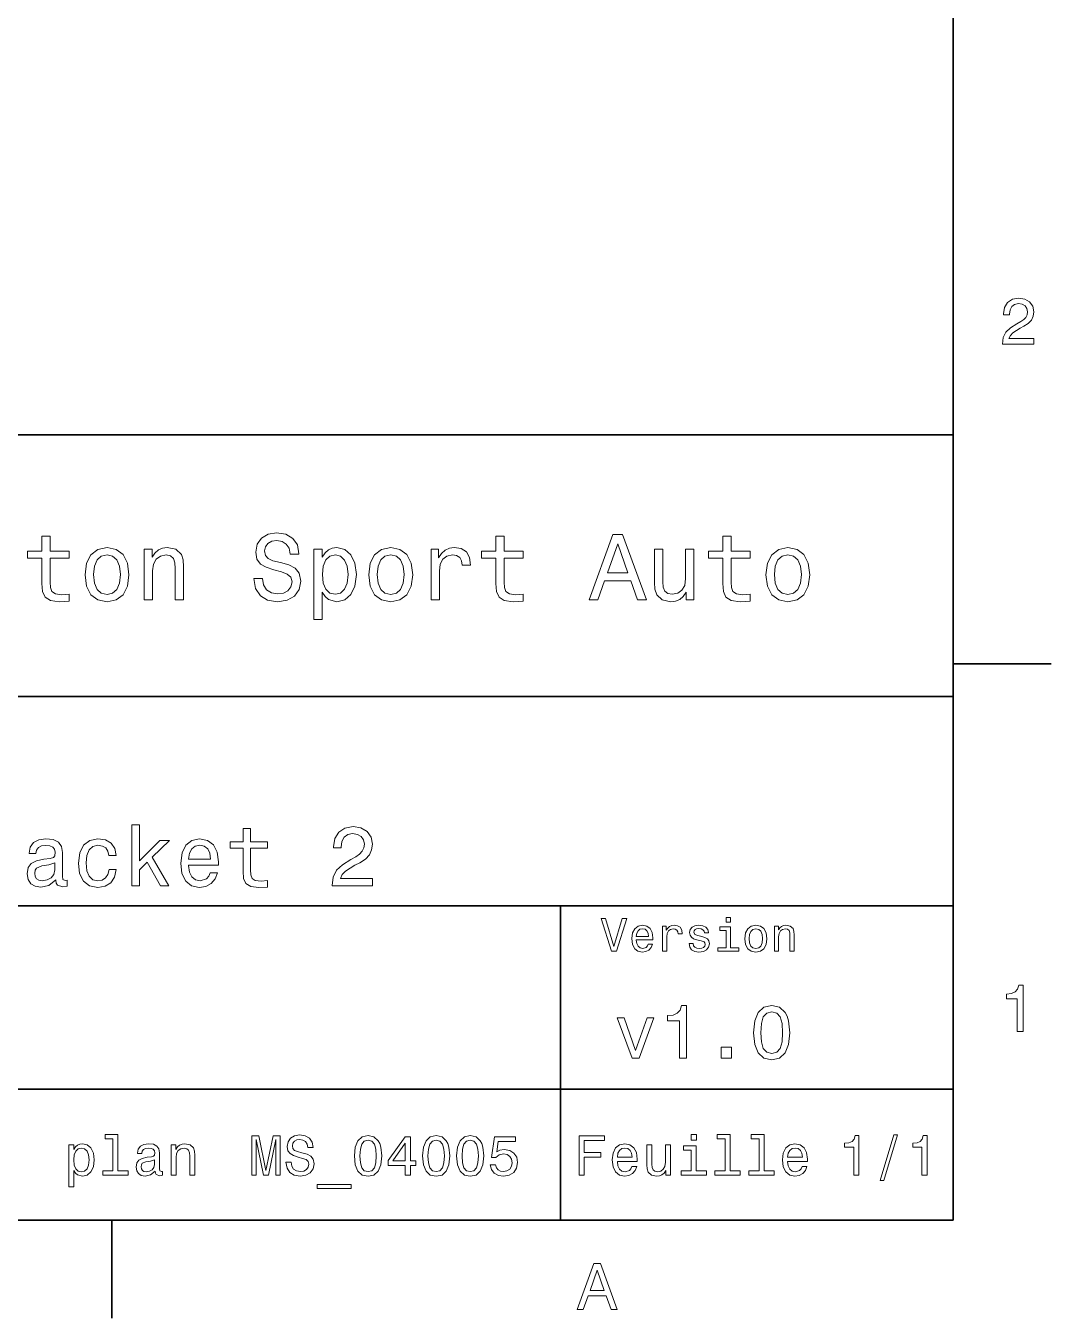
# Model space of a CAD drawing. Extents: x 0 to 297, y 0 to 210.
# Drawn here: x 216.1 to 294.5, y 2.5 to 101.3 of the extents above; entities that cross this region are included whole.
import ezdxf

# ---------------------------------------------------------------- set-up
doc = ezdxf.new("R2010")
doc.units = 0

msp = doc.modelspace()

# ---------------------------------------------------------------- linework, layer by layer
at = {"color": 7, "lineweight": 35}
for p, q in [((287, 10), (287, 200)), ((97, 70), (287, 70)), ((287, 70), (287, 10)), ((162, 50), (287, 50)), ((162, 34), (287, 34)), ((257, 10), (257, 34)), ((162, 20), (287, 20)), ((10, 10), (287, 10)), ((97, 10), (287, 10))]:
    msp.add_line(p, q, dxfattribs=at)
at = {"color": 7, "lineweight": 35, "ltscale": 0.1875}
for p, q in [((287, 52.5), (294.5, 52.5)), ((222.699997, 10), (222.699997, 2.5))]:
    msp.add_line(p, q, dxfattribs=at)
at = {"color": 7, "lineweight": 13}
for points in [[(290.76947, 76.916786), (293.175079, 76.916786), (293.175079, 77.350502), (291.273773, 77.350502), (291.3797, 77.587532), (291.561249, 77.784218), (292.121033, 78.142288), (292.418579, 78.293587), (292.751434, 78.510445), (292.988464, 78.762604), (293.124634, 79.060158), (293.175079, 79.398056), (293.089355, 79.821686), (292.852325, 80.154541), (292.489197, 80.366356), (292.020172, 80.442001), (291.536041, 80.35627), (291.167877, 80.119232), (290.930847, 79.740997), (290.850159, 79.241714), (290.850159, 79.171112), (291.309082, 79.171112), (291.309082, 79.211456), (291.354462, 79.554398), (291.490631, 79.806557), (291.707489, 79.967941), (291.994965, 80.023415), (292.287476, 79.972984), (292.504333, 79.846901), (292.645538, 79.650215), (292.695984, 79.403099), (292.660675, 79.171112), (292.56485, 78.974426), (292.403473, 78.802956), (292.181549, 78.651657), (291.884003, 78.490273), (291.389771, 78.177589), (291.041779, 77.844742), (290.835022, 77.441284), (290.76947, 76.931915)], [(217.353027, 60.579971), (217.353027, 58.64193), (217.396255, 58.015129), (217.597992, 57.582851), (218.001434, 57.330688), (218.685883, 57.244236), (219.43515, 57.280258), (219.43515, 57.827808), (218.887604, 57.78458), (218.390488, 57.842216), (218.123917, 58.022331), (218.008652, 58.324928), (217.98703, 58.75), (217.98703, 60.579971), (219.43515, 60.579971), (219.43515, 61.120316), (217.98703, 61.120316), (217.98703, 62.251438), (217.353027, 62.251438), (217.353027, 61.120316), (216.257935, 61.120316), (216.257935, 60.579971)], [(234.20462, 59.030979), (233.548996, 59.030979), (233.693085, 58.267288), (234.053314, 57.70533), (234.608078, 57.366714), (235.357361, 57.244236), (236.099426, 57.359509), (236.654175, 57.67651), (237.007202, 58.17363), (237.136902, 58.82925), (237.028824, 59.420029), (236.726227, 59.801872), (236.236313, 60.054031), (235.580704, 60.241352), (235.018738, 60.378242), (234.651306, 60.536743), (234.442368, 60.767288), (234.377533, 61.127522), (234.442368, 61.451729), (234.629684, 61.696686), (234.917877, 61.862389), (235.314133, 61.920029), (235.71759, 61.84798), (236.034592, 61.653458), (236.24353, 61.32925), (236.344391, 60.889767), (237, 60.889767), (237, 60.904179), (236.884735, 61.581409), (236.546112, 62.085732), (236.01297, 62.402737), (235.292511, 62.510807), (234.644104, 62.402737), (234.139771, 62.100143), (233.815567, 61.631844), (233.700287, 61.026657), (233.793961, 60.486309), (234.067734, 60.118874), (234.5, 59.873917), (235.09079, 59.6866), (235.674362, 59.520893), (236.113831, 59.362389), (236.380402, 59.131844), (236.47406, 58.757202), (236.387619, 58.375359), (236.164276, 58.087173), (235.825653, 57.907059), (235.386169, 57.849422), (234.896255, 57.928673), (234.521622, 58.159222), (234.283875, 58.533859)], [(252.05043, 60.579971), (252.05043, 58.64193), (252.093658, 58.015129), (252.29538, 57.582851), (252.698853, 57.330688), (253.383286, 57.244236), (254.132568, 57.280258), (254.132568, 57.827808), (253.585022, 57.78458), (253.087891, 57.842216), (252.82132, 58.022331), (252.706055, 58.324928), (252.684448, 58.75), (252.684448, 60.579971), (254.132568, 60.579971), (254.132568, 61.120316), (252.684448, 61.120316), (252.684448, 62.251438), (252.05043, 62.251438), (252.05043, 61.120316), (250.955322, 61.120316), (250.955322, 60.579971)], [(259.175781, 57.381123), (259.838623, 57.381123), (260.364563, 58.850864), (262.360229, 58.850864), (262.886169, 57.381123), (263.563416, 57.381123), (261.733429, 62.388329), (260.998566, 62.388329)], [(269.399109, 60.579971), (269.399109, 58.64193), (269.442352, 58.015129), (269.644073, 57.582851), (270.047546, 57.330688), (270.731995, 57.244236), (271.481262, 57.280258), (271.481262, 57.827808), (270.933716, 57.78458), (270.436584, 57.842216), (270.170013, 58.022331), (270.054749, 58.324928), (270.033142, 58.75), (270.033142, 60.579971), (271.481262, 60.579971), (271.481262, 61.120316), (270.033142, 61.120316), (270.033142, 62.251438), (269.399109, 62.251438), (269.399109, 61.120316), (268.304016, 61.120316), (268.304016, 60.579971)], [(220.65274, 59.311958), (220.768005, 58.432995), (221.099426, 57.78458), (221.625366, 57.381123), (222.331421, 57.244236), (223.030258, 57.381123), (223.556198, 57.777374), (223.887604, 58.425793), (224.010086, 59.311958), (223.887604, 60.190922), (223.556198, 60.846542), (223.030258, 61.242794), (222.331421, 61.386887), (221.625366, 61.242794), (221.099426, 60.839336), (220.768005, 60.190922)], [(225.177246, 57.381123), (225.811249, 57.381123), (225.811249, 59.614552), (225.876083, 60.12608), (226.085022, 60.500717), (226.409225, 60.731266), (226.841507, 60.817722), (227.187317, 60.745674), (227.403458, 60.551151), (227.511536, 60.226944), (227.547546, 59.794666), (227.547546, 57.381123), (228.181564, 57.381123), (228.181564, 59.924351), (228.15274, 60.435879), (228.023056, 60.86095), (227.597992, 61.25), (226.935165, 61.386887), (226.567719, 61.336452), (226.257935, 61.199566), (225.991364, 60.969017), (225.782425, 60.659222), (225.782425, 61.25), (225.177246, 61.25)], [(238.786743, 60.652016), (238.786743, 61.25), (238.15274, 61.25), (238.15274, 55.882565), (238.786743, 55.882565), (238.786743, 57.971901), (239.010101, 57.633286), (239.262253, 57.409943), (239.896271, 57.244236), (240.50145, 57.381123), (240.976959, 57.791786), (241.286743, 58.440201), (241.402023, 59.319164), (241.286743, 60.190922), (240.976959, 60.839336), (240.50145, 61.242794), (239.896271, 61.386887), (239.550446, 61.343658), (239.255051, 61.206772), (239.002899, 60.976223)], [(242.338623, 59.311958), (242.453888, 58.432995), (242.785309, 57.78458), (243.311249, 57.381123), (244.017303, 57.244236), (244.716141, 57.381123), (245.242081, 57.777374), (245.573486, 58.425793), (245.695969, 59.311958), (245.573486, 60.190922), (245.242081, 60.846542), (244.716141, 61.242794), (244.017303, 61.386887), (243.311249, 61.242794), (242.785309, 60.839336), (242.453888, 60.190922)], [(247.100861, 57.381123), (247.734863, 57.381123), (247.734863, 59.592937), (247.799713, 60.12608), (247.994232, 60.507923), (248.311249, 60.738472), (248.736313, 60.817722), (249.053314, 60.767288), (249.291077, 60.623199), (249.435165, 60.378242), (249.485596, 60.046829), (250.126801, 60.046829), (250.040344, 60.630402), (249.802597, 61.048271), (249.406342, 61.30043), (248.865997, 61.386887), (248.498566, 61.32925), (248.181549, 61.185158), (247.900574, 60.940201), (247.677246, 60.608788), (247.677246, 61.25), (247.100861, 61.25)], [(260.595093, 59.463257), (261.365997, 61.667866), (262.136902, 59.463257)], [(267.194519, 61.25), (266.560516, 61.25), (266.560516, 59.016571), (266.488464, 58.497837), (266.279541, 58.123196), (265.955322, 57.892651), (265.530243, 57.820602), (265.19165, 57.878242), (264.975494, 58.051151), (264.853027, 58.346542), (264.824219, 58.764408), (264.824219, 61.25), (264.190186, 61.25), (264.190186, 58.706772), (264.211792, 58.195244), (264.348694, 57.770172), (264.766571, 57.381123), (265.436584, 57.244236), (265.796814, 57.294666), (266.106628, 57.424351), (266.373199, 57.647694), (266.589325, 57.971901), (266.589325, 57.381123), (267.194519, 57.381123)], [(272.698853, 59.311958), (272.814117, 58.432995), (273.145508, 57.78458), (273.671448, 57.381123), (274.377502, 57.244236), (275.076355, 57.381123), (275.602295, 57.777374), (275.933716, 58.425793), (276.056183, 59.311958), (275.933716, 60.190922), (275.602295, 60.846542), (275.076355, 61.242794), (274.377502, 61.386887), (273.671448, 61.242794), (273.145508, 60.839336), (272.814117, 60.190922)], [(221.301147, 59.319164), (221.365997, 59.967579), (221.567719, 60.435879), (221.891937, 60.72406), (222.331421, 60.824928), (222.763687, 60.72406), (223.087891, 60.443081), (223.289627, 59.967579), (223.361679, 59.319164), (223.289627, 58.663544), (223.087891, 58.188038), (222.763687, 57.899853), (222.331421, 57.806194), (221.891937, 57.899853), (221.567719, 58.188038), (221.365997, 58.663544)], [(239.788193, 57.8134), (239.363129, 57.907059), (239.053314, 58.195244), (238.858795, 58.663544), (238.793945, 59.319164), (238.858795, 59.967579), (239.053314, 60.435879), (239.363129, 60.716858), (239.788193, 60.817722), (240.177246, 60.716858), (240.48703, 60.428673), (240.681564, 59.960373), (240.753601, 59.319164), (240.681564, 58.67075), (240.48703, 58.195244), (240.177246, 57.907059)], [(242.98703, 59.319164), (243.05188, 59.967579), (243.253601, 60.435879), (243.57782, 60.72406), (244.017303, 60.824928), (244.449585, 60.72406), (244.773773, 60.443081), (244.97551, 59.967579), (245.047546, 59.319164), (244.97551, 58.663544), (244.773773, 58.188038), (244.449585, 57.899853), (244.017303, 57.806194), (243.57782, 57.899853), (243.253601, 58.188038), (243.05188, 58.663544)], [(273.34726, 59.319164), (273.412109, 59.967579), (273.613831, 60.435879), (273.938019, 60.72406), (274.377502, 60.824928), (274.809784, 60.72406), (275.134003, 60.443081), (275.335724, 59.967579), (275.407776, 59.319164), (275.335724, 58.663544), (275.134003, 58.188038), (274.809784, 57.899853), (274.377502, 57.806194), (273.938019, 57.899853), (273.613831, 58.188038), (273.412109, 58.663544)], [(224.23558, 35.530258), (224.806198, 35.530258), (224.806198, 36.755764), (225.40274, 37.332851), (226.427231, 35.530258), (227.069153, 35.530258), (225.791779, 37.728386), (227.101578, 39.012245), (226.381836, 39.012245), (224.806198, 37.443081), (224.806198, 40.185879), (224.23558, 40.185879)], [(232.729828, 38.409222), (232.729828, 36.664986), (232.768723, 36.100864), (232.950287, 35.711815), (233.3134, 35.484871), (233.929382, 35.407059), (234.603745, 35.43948), (234.603745, 35.932274), (234.110947, 35.893372), (233.663544, 35.945244), (233.42363, 36.107349), (233.319885, 36.379681), (233.30043, 36.762245), (233.30043, 38.409222), (234.603745, 38.409222), (234.603745, 38.895531), (233.30043, 38.895531), (233.30043, 39.913544), (232.729828, 39.913544), (232.729828, 38.895531), (231.744232, 38.895531), (231.744232, 38.409222)], [(239.531693, 35.530258), (242.624634, 35.530258), (242.624634, 36.087894), (240.180115, 36.087894), (240.316284, 36.392651), (240.549713, 36.645531), (241.26944, 37.105907), (241.652008, 37.30043), (242.079956, 37.57925), (242.38472, 37.903458), (242.559784, 38.286022), (242.624634, 38.720459), (242.514404, 39.265129), (242.209656, 39.693081), (241.742798, 39.965416), (241.139771, 40.062679), (240.517288, 39.95245), (240.043945, 39.647694), (239.739182, 39.161381), (239.635437, 38.519451), (239.635437, 38.428673), (240.225494, 38.428673), (240.225494, 38.480545), (240.283859, 38.921467), (240.458923, 39.245674), (240.737747, 39.453171), (241.107346, 39.524494), (241.483429, 39.459652), (241.762238, 39.29755), (241.943802, 39.044666), (242.008636, 38.726944), (241.963257, 38.428673), (241.840057, 38.175793), (241.632568, 37.95533), (241.34726, 37.760807), (240.964691, 37.553314), (240.329254, 37.151295), (239.881836, 36.723343), (239.615982, 36.204609), (239.531693, 35.549709)], [(218.419312, 35.98415), (218.419312, 35.964695), (218.451721, 35.744236), (218.548981, 35.588615), (218.957489, 35.465416), (219.275208, 35.517288), (219.275208, 35.958214), (219.139038, 35.938759), (218.957489, 36.023052), (218.925064, 36.282421), (218.925064, 38.085014), (218.84726, 38.545387), (218.620316, 38.869595), (218.224777, 39.064121), (217.667145, 39.135445), (217.122467, 39.057636), (216.720459, 38.837173), (216.467575, 38.493515), (216.383286, 38.039623), (216.383286, 38.000721), (216.895523, 38.000721), (216.940918, 38.273052), (217.083572, 38.467579), (217.317001, 38.584293), (217.64769, 38.629681), (217.965408, 38.59726), (218.192352, 38.5), (218.328522, 38.331409), (218.373917, 38.09798), (218.347977, 37.825645), (218.244232, 37.68948), (217.984863, 37.624638), (217.49855, 37.572765), (216.940918, 37.456051), (216.54538, 37.248558), (216.311951, 36.924351), (216.240631, 36.444523), (216.305466, 36.016571), (216.506485, 35.698845), (216.830688, 35.497837), (217.278091, 35.426514), (217.881119, 35.562679)], [(222.471893, 37.858067), (223.036011, 37.858067), (222.919312, 38.376801), (222.640488, 38.785301), (222.206055, 39.038185), (221.641922, 39.135445), (221.01944, 39.005764), (220.546112, 38.642651), (220.247833, 38.052593), (220.144089, 37.261528), (220.241348, 36.476944), (220.533142, 35.893372), (220.993515, 35.530258), (221.622467, 35.407059), (222.180115, 35.504322), (222.614548, 35.776657), (222.912827, 36.204609), (223.042496, 36.775215), (222.497833, 36.775215), (222.400574, 36.412102), (222.219009, 36.139767), (221.959656, 35.97118), (221.641922, 35.919308), (221.246399, 36.003601), (220.96109, 36.262966), (220.786011, 36.684437), (220.727661, 37.280979), (220.786011, 37.864552), (220.967575, 38.286022), (221.259369, 38.545387), (221.641922, 38.636166), (221.979095, 38.577808), (222.231979, 38.428673), (222.400574, 38.182274)], [(228.560516, 37.105907), (230.842941, 37.105907), (230.849426, 37.371758), (230.745667, 38.117435), (230.460373, 38.675072), (230.006485, 39.012245), (229.403458, 39.135445), (228.8134, 39.005764), (228.359512, 38.642651), (228.067719, 38.052593), (227.963974, 37.274494), (228.061234, 36.476944), (228.353027, 35.893372), (228.80043, 35.530258), (229.384003, 35.407059), (229.889771, 35.491352), (230.304749, 35.711815), (230.609512, 36.061958), (230.784576, 36.528816), (230.220459, 36.528816), (230.103745, 36.269451), (229.93515, 36.074928), (229.455322, 35.919308), (229.085724, 35.990631), (228.806915, 36.217579), (228.625351, 36.587173), (228.560516, 37.086452)], [(228.560516, 37.585735), (228.631836, 38.033138), (228.806915, 38.363831), (229.072769, 38.564842), (229.422913, 38.636166), (229.766571, 38.564842), (230.03241, 38.363831), (230.194519, 38.033138), (230.252884, 37.585735)], [(218.354462, 36.749279), (218.276657, 36.412102), (218.069153, 36.152737), (217.757919, 35.98415), (217.375351, 35.925793), (217.128952, 35.958214), (216.953888, 36.061958), (216.843658, 36.243515), (216.811234, 36.496395), (216.837173, 36.723343), (216.940918, 36.885445), (217.355896, 37.067001), (217.881119, 37.14481), (218.354462, 37.30043)], [(261.71109, 33.03458), (261.08429, 30.905619), (260.439484, 33.03458), (260.09726, 33.03458), (260.904175, 30.530979), (261.264404, 30.530979), (262.053314, 33.03458)], [(269.992798, 33.117435), (269.657776, 33.117435), (269.657776, 32.757202), (269.992798, 32.757202)], [(262.784576, 31.40634), (264.052582, 31.40634), (264.056183, 31.554033), (263.998566, 31.9683), (263.840057, 32.278099), (263.587891, 32.465416), (263.252869, 32.533859), (262.925079, 32.461815), (262.672913, 32.260086), (262.510803, 31.932276), (262.453156, 31.5), (262.507202, 31.056915), (262.669312, 30.732708), (262.917877, 30.530979), (263.242065, 30.462536), (263.523041, 30.509365), (263.753601, 30.631844), (263.922913, 30.826368), (264.020172, 31.085733), (263.706787, 31.085733), (263.641937, 30.941643), (263.548279, 30.833572), (263.281708, 30.747118), (263.076355, 30.786743), (262.921478, 30.912823), (262.820618, 31.118155), (262.784576, 31.395533)], [(262.784576, 31.672911), (262.824219, 31.921469), (262.921478, 32.105186), (263.069153, 32.216858), (263.263702, 32.256485), (263.45462, 32.216858), (263.602295, 32.105186), (263.692352, 31.921469), (263.724792, 31.672911)], [(264.794678, 30.530979), (265.111664, 30.530979), (265.111664, 31.636887), (265.144104, 31.903458), (265.241364, 32.094379), (265.399841, 32.209652), (265.612396, 32.249279), (265.770905, 32.224064), (265.889771, 32.152016), (265.961823, 32.029537), (265.98703, 31.863832), (266.307648, 31.863832), (266.264404, 32.155621), (266.145538, 32.364552), (265.947418, 32.490635), (265.677246, 32.533859), (265.49353, 32.505043), (265.335022, 32.432995), (265.194519, 32.310516), (265.082855, 32.144814), (265.082855, 32.465416), (264.794678, 32.465416)], [(267.791779, 31.658501), (267.485596, 31.730547), (267.258636, 31.8134), (267.182983, 31.982708), (267.20462, 32.101585), (267.280273, 32.188038), (267.40274, 32.242073), (267.579254, 32.263687), (267.748566, 32.242073), (267.881836, 32.177231), (267.968292, 32.079971), (268.004333, 31.950287), (268.314117, 31.950287), (268.314117, 31.957493), (268.260101, 32.191643), (268.112396, 32.375359), (267.881836, 32.490635), (267.579254, 32.533859), (267.273041, 32.490635), (267.049713, 32.371758), (266.90921, 32.195244), (266.865997, 31.971901), (266.898407, 31.755764), (266.999268, 31.604465), (267.164978, 31.496397), (267.406342, 31.420748), (267.759369, 31.334293), (267.975494, 31.244236), (268.033142, 31.17219), (268.054749, 31.064121), (268.022339, 30.930836), (267.935883, 30.829971), (267.79538, 30.765129), (267.608063, 30.743515), (267.409943, 30.765129), (267.265839, 30.840778), (267.168579, 30.963255), (267.128967, 31.132565), (266.822754, 31.132565), (266.873199, 30.844379), (267.020905, 30.635447), (267.255035, 30.509365), (267.579254, 30.462536), (267.917877, 30.509365), (268.166412, 30.635447), (268.317719, 30.837175), (268.371765, 31.100143), (268.332123, 31.327089), (268.220459, 31.481987), (268.036743, 31.582851)], [(269.981995, 30.79755), (269.981995, 32.400574), (269.167877, 32.400574), (269.167877, 32.130402), (269.664978, 32.130402), (269.664978, 30.79755), (269.016571, 30.79755), (269.016571, 30.530979), (270.637604, 30.530979), (270.637604, 30.79755)], [(271.087891, 31.496397), (271.145538, 31.056915), (271.311249, 30.732708), (271.574219, 30.530979), (271.927246, 30.462536), (272.276672, 30.530979), (272.539612, 30.729107), (272.705322, 31.053314), (272.766571, 31.496397), (272.705322, 31.935879), (272.539612, 32.263687), (272.276672, 32.461815), (271.927246, 32.533859), (271.574219, 32.461815), (271.311249, 32.260086), (271.145538, 31.935879)], [(271.412109, 31.5), (271.444519, 31.824207), (271.54538, 32.058357), (271.707489, 32.20245), (271.927246, 32.25288), (272.143372, 32.20245), (272.305481, 32.061958), (272.406342, 31.824207), (272.442352, 31.5), (272.406342, 31.17219), (272.305481, 30.934437), (272.143372, 30.790344), (271.927246, 30.743515), (271.707489, 30.790344), (271.54538, 30.934437), (271.444519, 31.17219)], [(273.350159, 30.530979), (273.667145, 30.530979), (273.667145, 31.647694), (273.699554, 31.903458), (273.804047, 32.090778), (273.966125, 32.206051), (274.182281, 32.249279), (274.355194, 32.213257), (274.463257, 32.115993), (274.517303, 31.95389), (274.535309, 31.737751), (274.535309, 30.530979), (274.852295, 30.530979), (274.852295, 31.802593), (274.837891, 32.058357), (274.773041, 32.270893), (274.560516, 32.465416), (274.229095, 32.533859), (274.04538, 32.508644), (273.890503, 32.440201), (273.757202, 32.324928), (273.65274, 32.170029), (273.65274, 32.465416), (273.350159, 32.465416)], [(291.909241, 24.416786), (292.368164, 24.416786), (292.368164, 27.942001), (292.025208, 27.942001), (291.934448, 27.634365), (291.752899, 27.427593), (291.475525, 27.306557), (291.092224, 27.266211), (291.092224, 26.90814), (291.909241, 26.90814)], [(266.100861, 22.360231), (266.625366, 22.360231), (266.625366, 26.38905), (266.233429, 26.38905), (266.129669, 26.037464), (265.92218, 25.801153), (265.605194, 25.662825), (265.167145, 25.616714), (265.167145, 25.207493), (266.100861, 25.207493)], [(271.755035, 24.314121), (271.841492, 23.409224), (272.112396, 22.763689), (272.544678, 22.371759), (273.144104, 22.244957), (273.737762, 22.371759), (274.170044, 22.763689), (274.43515, 23.409224), (274.527374, 24.314121), (274.43515, 25.213257), (274.325653, 25.570606), (274.170044, 25.864553), (273.737762, 26.256485), (273.144104, 26.38905), (272.544678, 26.256485), (272.112396, 25.858791), (271.841492, 25.213257)], [(272.30835, 24.314121), (272.354462, 25.011528), (272.498566, 25.51297), (272.757935, 25.806917), (273.144104, 25.910664), (273.524506, 25.806917), (273.783875, 25.51297), (273.927948, 25.011528), (273.97406, 24.314121), (273.927948, 23.610952), (273.783875, 23.10951), (273.524506, 22.815563), (273.144104, 22.717581), (272.757935, 22.815563), (272.498566, 23.10951), (272.354462, 23.610952)], [(262.469727, 22.360231), (263.005768, 22.360231), (264.135437, 25.455332), (263.610962, 25.455332), (262.740631, 22.959656), (261.853027, 25.455332), (261.322754, 25.455332)], [(269.276672, 22.360231), (270.072052, 22.360231), (270.072052, 23.219021), (269.276672, 23.219021)], [(219.788193, 15.391211), (219.788193, 15.75), (219.407776, 15.75), (219.407776, 12.529539), (219.788193, 12.529539), (219.788193, 13.783141), (219.922195, 13.579971), (220.073486, 13.445966), (220.453888, 13.346542), (220.817001, 13.428675), (221.10231, 13.675073), (221.288193, 14.064121), (221.357346, 14.591499), (221.288193, 15.114553), (221.10231, 15.503603), (220.817001, 15.745678), (220.453888, 15.832133), (220.246399, 15.806196), (220.069168, 15.724064), (219.917877, 15.585735)], [(222.788193, 16.212536), (222.788193, 13.748559), (222.005768, 13.748559), (222.005768, 13.428675), (223.946686, 13.428675), (223.946686, 13.748559), (223.168594, 13.748559), (223.168594, 16.532421), (222.19165, 16.532421), (222.19165, 16.212536)], [(226.01297, 13.731268), (226.01297, 13.7183), (226.034592, 13.571326), (226.099426, 13.46758), (226.371765, 13.385448), (226.583588, 13.42003), (226.583588, 13.713977), (226.492798, 13.701009), (226.371765, 13.757205), (226.350159, 13.930116), (226.350159, 15.131845), (226.298279, 15.438761), (226.146973, 15.6549), (225.883286, 15.784582), (225.511536, 15.832133), (225.148422, 15.78026), (224.880402, 15.633286), (224.711823, 15.404179), (224.655624, 15.101585), (224.655624, 15.075649), (224.997131, 15.075649), (225.027374, 15.257205), (225.122482, 15.386889), (225.278107, 15.464698), (225.498566, 15.494957), (225.710388, 15.473343), (225.861679, 15.408502), (225.952454, 15.29611), (225.982712, 15.140491), (225.965424, 14.958934), (225.896255, 14.868156), (225.723343, 14.824928), (225.399139, 14.790346), (225.027374, 14.712537), (224.763687, 14.574208), (224.608078, 14.358069), (224.560516, 14.038185), (224.60376, 13.752882), (224.737762, 13.541066), (224.953888, 13.407061), (225.252167, 13.35951), (225.654175, 13.450289)], [(227.236313, 13.428675), (227.616714, 13.428675), (227.616714, 14.768732), (227.655624, 15.075649), (227.780975, 15.300432), (227.97551, 15.438761), (228.234879, 15.490635), (228.442368, 15.447407), (228.572052, 15.330692), (228.636887, 15.136168), (228.658508, 14.876801), (228.658508, 13.428675), (229.03891, 13.428675), (229.03891, 14.954612), (229.021622, 15.261528), (228.943817, 15.516571), (228.688766, 15.75), (228.291077, 15.832133), (228.070618, 15.801874), (227.884735, 15.719741), (227.724792, 15.581412), (227.599426, 15.395534), (227.599426, 15.75), (227.236313, 15.75)], [(233.402008, 13.428675), (233.734863, 13.428675), (233.734863, 16.152018), (234.296829, 13.428675), (234.668579, 13.428675), (235.226212, 16.152018), (235.226212, 13.428675), (235.5634, 13.428675), (235.5634, 16.428675), (235.036011, 16.428675), (234.482697, 13.783141), (233.933716, 16.428675), (233.402008, 16.428675)], [(236.402008, 14.418589), (236.008636, 14.418589), (236.095093, 13.960375), (236.311234, 13.623199), (236.644089, 13.42003), (237.093658, 13.346542), (237.538895, 13.415707), (237.87175, 13.605908), (238.083572, 13.904179), (238.161377, 14.297551), (238.096527, 14.652018), (237.914978, 14.881124), (237.621033, 15.032421), (237.227661, 15.144814), (236.890488, 15.226946), (236.670029, 15.322046), (236.544662, 15.460375), (236.505753, 15.676514), (236.544662, 15.871038), (236.657059, 16.018013), (236.829971, 16.117435), (237.067719, 16.152018), (237.309784, 16.108789), (237.5, 15.992075), (237.625351, 15.797551), (237.685867, 15.533862), (238.079239, 15.533862), (238.079239, 15.542507), (238.010086, 15.948848), (237.806915, 16.251442), (237.48703, 16.441643), (237.054749, 16.506485), (236.665695, 16.441643), (236.363098, 16.260086), (236.168579, 15.979107), (236.099411, 15.615994), (236.155609, 15.291787), (236.319885, 15.071326), (236.579239, 14.924352), (236.933716, 14.81196), (237.283859, 14.712537), (237.547546, 14.617435), (237.707489, 14.479107), (237.763687, 14.254323), (237.711807, 14.025216), (237.577805, 13.852305), (237.374634, 13.744237), (237.110947, 13.709655), (236.817001, 13.757205), (236.592209, 13.895534), (236.449554, 14.120317)], [(241.247833, 14.894093), (241.312668, 14.215418), (241.515839, 13.731268), (241.840057, 13.43732), (242.289612, 13.342219), (242.734863, 13.43732), (243.059067, 13.731268), (243.257919, 14.215418), (243.327087, 14.894093), (243.257919, 15.568444), (243.175781, 15.836456), (243.059067, 16.056917), (242.734863, 16.350864), (242.289612, 16.450289), (241.840057, 16.350864), (241.515839, 16.052593), (241.312668, 15.568444)], [(241.662811, 14.894093), (241.697403, 15.417148), (241.805466, 15.793228), (242, 16.013689), (242.289612, 16.091499), (242.574921, 16.013689), (242.76944, 15.793228), (242.877518, 15.417148), (242.912094, 14.894093), (242.877518, 14.366715), (242.76944, 13.990634), (242.574921, 13.770173), (242.289612, 13.696686), (242, 13.770173), (241.805466, 13.990634), (241.697403, 14.366715)], [(245.129669, 13.428675), (245.518723, 13.428675), (245.518723, 14.172191), (245.946686, 14.172191), (245.946686, 14.518012), (245.518723, 14.518012), (245.518723, 16.363834), (245.125351, 16.363834), (243.811234, 14.552594), (243.811234, 14.172191), (245.129669, 14.172191)], [(244.174347, 14.518012), (245.129669, 15.862392), (245.129669, 14.518012)], [(246.452438, 14.894093), (246.517288, 14.215418), (246.720459, 13.731268), (247.044662, 13.43732), (247.494232, 13.342219), (247.939468, 13.43732), (248.263687, 13.731268), (248.462524, 14.215418), (248.531693, 14.894093), (248.462524, 15.568444), (248.380402, 15.836456), (248.263687, 16.056917), (247.939468, 16.350864), (247.494232, 16.450289), (247.044662, 16.350864), (246.720459, 16.052593), (246.517288, 15.568444)], [(246.867432, 14.894093), (246.902008, 15.417148), (247.010086, 15.793228), (247.204605, 16.013689), (247.494232, 16.091499), (247.779526, 16.013689), (247.97406, 15.793228), (248.082123, 15.417148), (248.116714, 14.894093), (248.082123, 14.366715), (247.97406, 13.990634), (247.779526, 13.770173), (247.494232, 13.696686), (247.204605, 13.770173), (247.010086, 13.990634), (246.902008, 14.366715)], [(249.054749, 14.894093), (249.119583, 14.215418), (249.322754, 13.731268), (249.646973, 13.43732), (250.096527, 13.342219), (250.541779, 13.43732), (250.865982, 13.731268), (251.064835, 14.215418), (251.134003, 14.894093), (251.064835, 15.568444), (250.982697, 15.836456), (250.865982, 16.056917), (250.541779, 16.350864), (250.096527, 16.450289), (249.646973, 16.350864), (249.322754, 16.052593), (249.119583, 15.568444)], [(249.469727, 14.894093), (249.504318, 15.417148), (249.612381, 15.793228), (249.806915, 16.013689), (250.096527, 16.091499), (250.381836, 16.013689), (250.576355, 15.793228), (250.684433, 15.417148), (250.719009, 14.894093), (250.684433, 14.366715), (250.576355, 13.990634), (250.381836, 13.770173), (250.096527, 13.696686), (249.806915, 13.770173), (249.612381, 13.990634), (249.504318, 14.366715)], [(251.626801, 14.211096), (251.721893, 13.856628), (251.933716, 13.579971), (252.244949, 13.407061), (252.642639, 13.342219), (253.079239, 13.42003), (253.420746, 13.631845), (253.636887, 13.969021), (253.719009, 14.401298), (253.645523, 14.803314), (253.438034, 15.118876), (253.113831, 15.322046), (252.694519, 15.395534), (252.370316, 15.34366), (252.119598, 15.201009), (252.240631, 16.009367), (253.554749, 16.009367), (253.554749, 16.363834), (251.951004, 16.363834), (251.713257, 14.773055), (252.059067, 14.773055), (252.309784, 14.976225), (252.629669, 15.049712), (252.906342, 15.002162), (253.118149, 14.863833), (253.252151, 14.652018), (253.299713, 14.379683), (253.252151, 14.107349), (253.113831, 13.895534), (252.902008, 13.761528), (252.629669, 13.713977), (252.400574, 13.744237), (252.223343, 13.84366), (252.093658, 13.99928), (252.028809, 14.211096)], [(258.414978, 13.428675), (258.817017, 13.428675), (258.817017, 14.807637), (260.079254, 14.807637), (260.079254, 15.166427), (258.817017, 15.166427), (258.817017, 16.065563), (260.368866, 16.065563), (260.368866, 16.428675), (258.414978, 16.428675)], [(261.341492, 14.479107), (262.863098, 14.479107), (262.867432, 14.656341), (262.798279, 15.153459), (262.608063, 15.525217), (262.305481, 15.75), (261.903473, 15.832133), (261.510101, 15.745678), (261.207489, 15.503603), (261.01297, 15.110231), (260.943817, 14.591499), (261.008636, 14.059798), (261.203156, 13.67075), (261.501434, 13.428675), (261.890503, 13.346542), (262.227661, 13.402739), (262.504333, 13.549712), (262.707489, 13.783141), (262.824219, 14.09438), (262.44812, 14.09438), (262.370331, 13.92147), (262.257935, 13.791787), (261.938049, 13.688041), (261.69165, 13.735591), (261.505768, 13.886888), (261.384735, 14.133286), (261.341492, 14.466139)], [(267.389038, 16.532421), (266.98703, 16.532421), (266.98703, 16.100145), (267.389038, 16.100145)], [(269.572052, 16.212536), (269.572052, 13.748559), (268.789612, 13.748559), (268.789612, 13.428675), (270.73056, 13.428675), (270.73056, 13.748559), (269.952454, 13.748559), (269.952454, 16.532421), (268.975494, 16.532421), (268.975494, 16.212536)], [(272.174347, 16.212536), (272.174347, 13.748559), (271.391937, 13.748559), (271.391937, 13.428675), (273.332855, 13.428675), (273.332855, 13.748559), (272.554749, 13.748559), (272.554749, 16.532421), (271.57782, 16.532421), (271.57782, 16.212536)], [(274.353027, 14.479107), (275.874634, 14.479107), (275.878967, 14.656341), (275.809814, 15.153459), (275.619598, 15.525217), (275.317017, 15.75), (274.914978, 15.832133), (274.521606, 15.745678), (274.219025, 15.503603), (274.024506, 15.110231), (273.955322, 14.591499), (274.020172, 14.059798), (274.214691, 13.67075), (274.51297, 13.428675), (274.902008, 13.346542), (275.239197, 13.402739), (275.515839, 13.549712), (275.719025, 13.783141), (275.835724, 14.09438), (275.459656, 14.09438), (275.381836, 13.92147), (275.26944, 13.791787), (274.949554, 13.688041), (274.703186, 13.735591), (274.517303, 13.886888), (274.39624, 14.133286), (274.353027, 14.466139)], [(279.416443, 13.428675), (279.809814, 13.428675), (279.809814, 16.450289), (279.515839, 16.450289), (279.438049, 16.1866), (279.28241, 16.009367), (279.044678, 15.905621), (278.716125, 15.871038), (278.716125, 15.564121), (279.416443, 15.564121)], [(281.42218, 13.026657), (281.720459, 13.026657), (282.766571, 16.510807), (282.463989, 16.510807)], [(284.621033, 13.428675), (285.014404, 13.428675), (285.014404, 16.450289), (284.720459, 16.450289), (284.642639, 16.1866), (284.48703, 16.009367), (284.249268, 15.905621), (283.920746, 15.871038), (283.920746, 15.564121), (284.621033, 15.564121)], [(220.389053, 13.688041), (220.134003, 13.744237), (219.948135, 13.917148), (219.831421, 14.198127), (219.792511, 14.591499), (219.831421, 14.980548), (219.948135, 15.261528), (220.134003, 15.430116), (220.389053, 15.490635), (220.622482, 15.430116), (220.808365, 15.257205), (220.925079, 14.976225), (220.968307, 14.591499), (220.925079, 14.20245), (220.808365, 13.917148), (220.622482, 13.744237)], [(261.341492, 14.798992), (261.389038, 15.097262), (261.505768, 15.317724), (261.682983, 15.45173), (261.916412, 15.49928), (262.145538, 15.45173), (262.322754, 15.317724), (262.430847, 15.097262), (262.469727, 14.798992)], [(265.400574, 15.75), (265.020172, 15.75), (265.020172, 14.409943), (264.976959, 14.098703), (264.851593, 13.873919), (264.657074, 13.735591), (264.402008, 13.692364), (264.198853, 13.726946), (264.069153, 13.830692), (263.995667, 14.007925), (263.978394, 14.258646), (263.978394, 15.75), (263.597992, 15.75), (263.597992, 14.224064), (263.610962, 13.917148), (263.693085, 13.662104), (263.943817, 13.428675), (264.345825, 13.346542), (264.561951, 13.376801), (264.747833, 13.454611), (264.907776, 13.588617), (265.037476, 13.783141), (265.037476, 13.428675), (265.400574, 13.428675)], [(267.376068, 13.748559), (267.376068, 15.672191), (266.399139, 15.672191), (266.399139, 15.347983), (266.995667, 15.347983), (266.995667, 13.748559), (266.21759, 13.748559), (266.21759, 13.428675), (268.162811, 13.428675), (268.162811, 13.748559)], [(274.353027, 14.798992), (274.400574, 15.097262), (274.517303, 15.317724), (274.694519, 15.45173), (274.927948, 15.49928), (275.157074, 15.45173), (275.33429, 15.317724), (275.442352, 15.097262), (275.481262, 14.798992)], [(225.969742, 14.241355), (225.917877, 14.016571), (225.779541, 13.84366), (225.572052, 13.731268), (225.317017, 13.692364), (225.15274, 13.713977), (225.036026, 13.783141), (224.96254, 13.904179), (224.940933, 14.072767), (224.958221, 14.224064), (225.027374, 14.332133), (225.304047, 14.453171), (225.654175, 14.505044), (225.969742, 14.60879)], [(238.386154, 12.711096), (238.386154, 12.408502), (240.988464, 12.408502), (240.988464, 12.711096)], [(258.266846, 3.166787), (258.730835, 3.166787), (259.098999, 4.195605), (260.495972, 4.195605), (260.864105, 3.166787), (261.338165, 3.166787), (260.05719, 6.67183), (259.542786, 6.67183)], [(259.260376, 4.624279), (259.799988, 6.167507), (260.33963, 4.624279)]]:
    msp.add_lwpolyline(points, close=True, dxfattribs=at)

doc.saveas('drawing.dxf')
